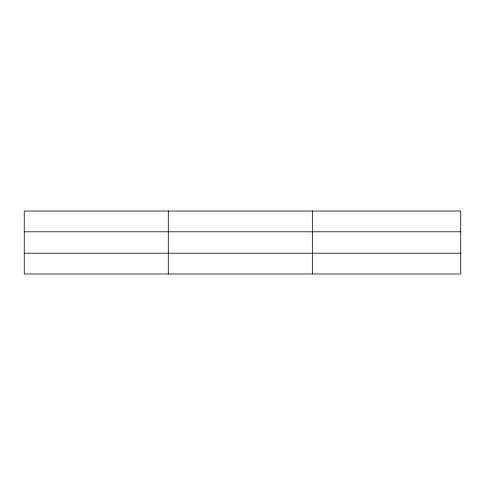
<?xml version="1.0" encoding="UTF-8"?>
<svg xmlns="http://www.w3.org/2000/svg" width="485" height="485" viewBox="0 0 485 485"><rect width="100%" height="100%" fill="white"/><g stroke="black" fill="none" stroke-linecap="round" stroke-linejoin="round"><path stroke-width="0.73" d="M168.295 211.017L168.295 273.983M312.34 211.017L312.34 273.983M460.75 253.206L460.75 273.983L24.25 273.983L24.25 211.017L460.75 211.017L460.75 253.206L24.25 253.206M24.25 231.794L460.75 231.794"/></g></svg>
